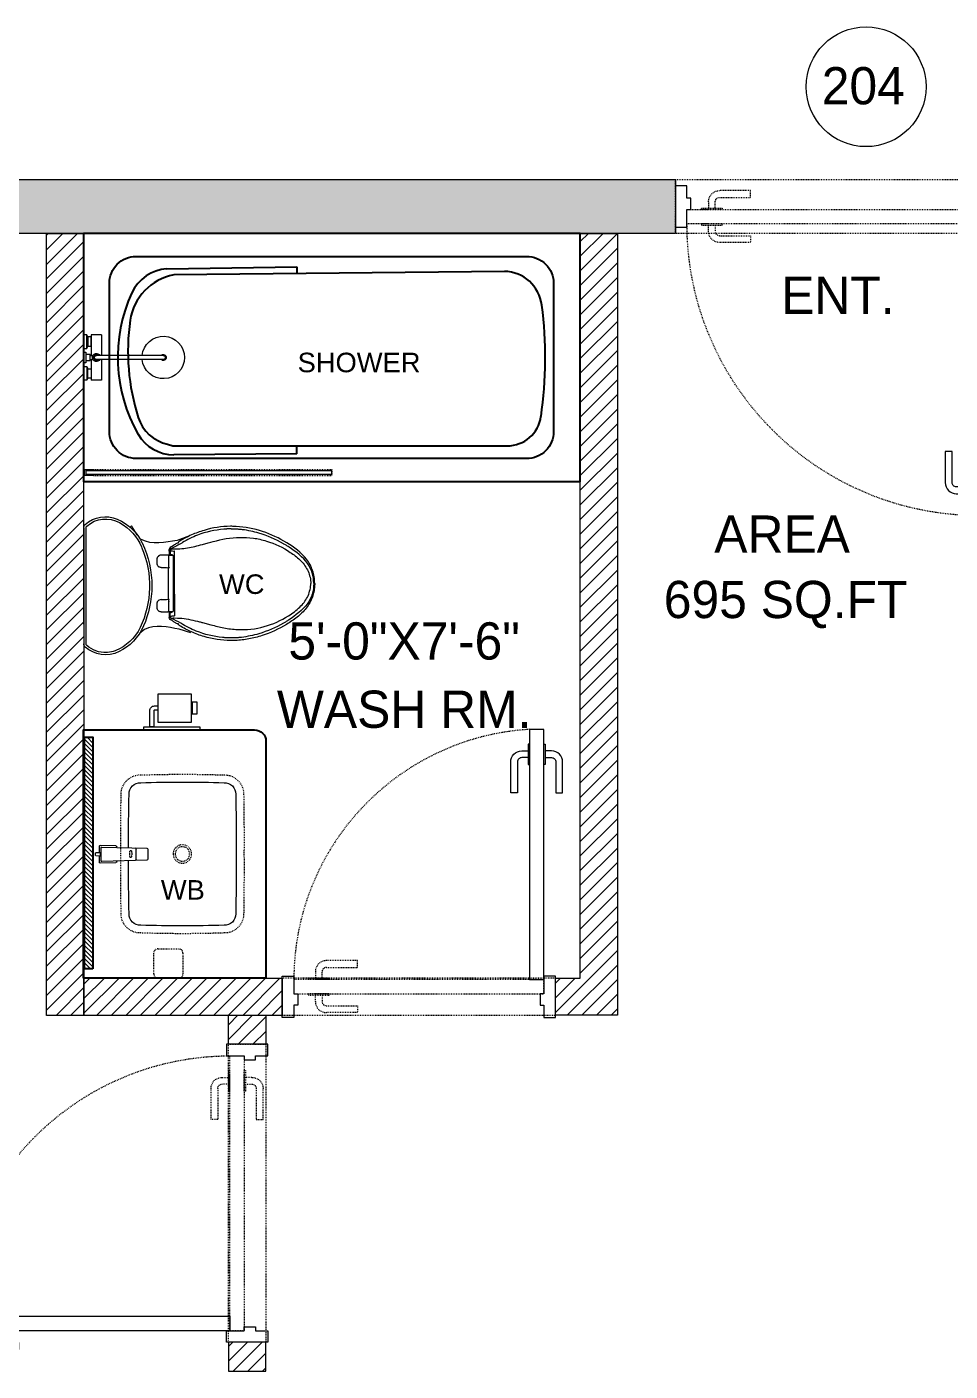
# Model space of a CAD drawing. Header units: inches. Extents: x 18646 to 39869, y 2287 to 7833.
# Drawn here: x 22183.4 to 22294.9, y 4009.1 to 4171.6 of the extents above; entities that cross this region are included whole.
import ezdxf

# ---------------------------------------------------------------- set-up
doc = ezdxf.new("R2010")
doc.units = ezdxf.units.IN
doc.header["$LTSCALE"] = 1.5
doc.header["$MEASUREMENT"] = 0
doc.linetypes.add('DASHED', pattern=[0.75, 0.5, -0.25])
doc.linetypes.add('HIDDEN', pattern=[0.375, 0.25, -0.125])
for name, color, linetype in [('A-WALL', 4, 'Continuous'), ('A-WALL-EXTR', 2, 'Continuous'), ('I-FURN', 7, 'Continuous'), ('I-Furn Text', 7, 'Continuous'), ('TTEXT', 7, 'Continuous')]:
    doc.layers.add(name, color=color, linetype=linetype)
for name, color, linetype, lineweight in [('I-DOOR', 6, 'Continuous', 20), ('I-FIXTURE', 7, 'Continuous', 5), ('l-FIXTURE', 7, 'Continuous', 5)]:
    doc.layers.add(name, color=color, linetype=linetype, lineweight=lineweight)
doc.styles.add('1 by 8 new', font='GOTHIC.TTF', dxfattribs={"height": 4.5})
doc.styles.add('A-ARCH-B01FL$0$Annotative', font='arial.ttf')
doc.styles.get("Standard").update_dxf_attribs({"font": 'arial.ttf'})
pattern_1 = [(225, (3193.6773, 18.75), (0.88388348, -0.88388348), [])]

# ---------------------------------------------------------------- blocks, each defined once
blk = doc.blocks.new('D2')
at = {"layer": 'A-WALL-EXTR', "color": 8, "linetype": 'HIDDEN', "lineweight": 5, "ltscale": 0.1, "transparency": 33554636}
for points in [[(2.1, 1.39), (2.1, 36.61), (0.35, 36.61), (0.35, 1.39)], [(0.35, 32.35), (0.35, 34.84), (0.2, 34.84), (0.2, 32.35)], [(2.1, 32.35), (2.1, 34.84), (2.25, 34.84), (2.25, 32.35)]]:
    blk.add_lwpolyline(points, close=True, dxfattribs=at)
for points in [[(0.2, 33.19), (-0.58, 33.19, 0.414214), (-1.1, 32.67), (-1.1, 28.92), (-1.92, 28.92), (-1.92, 32.67, -0.414214), (-0.58, 34), (0.2, 34)], [(2.25, 33.19), (3.02, 33.19, -0.414214), (3.54, 32.67), (3.54, 28.92), (4.36, 28.92), (4.36, 32.67, 0.414214), (3.02, 34), (2.25, 34)]]:
    blk.add_lwpolyline(points, format="xyb", dxfattribs=at)
blk.add_arc((2.07, 1.31), 35.3, 2.9704, 89.9487, dxfattribs=at)
at = {"layer": 'I-DOOR', "color": 6, "lineweight": 5, "transparency": 33554636}
for points in [[(0.35, 36.61), (0.35, 36.14), (-1.01, 36.14), (-1.01, 36.61), (-2.5, 36.61), (-2.5, 38), (2.5, 38), (2.5, 36.61)], [(33.05, 3.14), (35.54, 3.14), (35.54, 3.29), (33.05, 3.29)], [(0.35, 1.39), (0.35, 1.86), (-1.01, 1.86), (-1.01, 1.39), (-2.5, 1.39), (-2.5, 0), (2.5, 0), (2.5, 1.39)], [(2.1, 1.39), (37.31, 1.39), (37.31, 3.14), (2.1, 3.14)], [(33.05, 1.39), (35.54, 1.39), (35.54, 1.24), (33.05, 1.24)]]:
    blk.add_lwpolyline(points, close=True, dxfattribs=at)
for points in [[(33.89, 3.29), (33.89, 4.07, 0.414214), (33.37, 4.59), (29.63, 4.59), (29.63, 5.4), (33.37, 5.4, -0.414214), (34.71, 4.07), (34.71, 3.29)], [(33.89, 1.24), (33.89, 0.46, -0.414214), (33.37, -0.05), (29.63, -0.05), (29.63, -0.87), (33.37, -0.87, 0.414214), (34.71, 0.46), (34.71, 1.24)]]:
    blk.add_lwpolyline(points, format="xyb", dxfattribs=at)
blk = doc.blocks.new('D1')
at = {"layer": 'I-DOOR', "lineweight": 5, "transparency": 33554636}
for points in [[(0.35, 31.61), (0.35, 31.14), (-1.01, 31.14), (-1.01, 31.61), (-2.5, 31.61), (-2.5, 33), (2.5, 33), (2.5, 31.61)], [(28.05, 3.14), (30.54, 3.14), (30.54, 3.29), (28.05, 3.29)], [(0.35, 1.39), (0.35, 1.86), (-1.01, 1.86), (-1.01, 1.39), (-2.5, 1.39), (-2.5, 0), (2.5, 0), (2.5, 1.39)], [(2.1, 1.39), (32.31, 1.39), (32.31, 3.14), (2.1, 3.14)], [(28.05, 1.39), (30.54, 1.39), (30.54, 1.24), (28.05, 1.24)]]:
    blk.add_lwpolyline(points, close=True, dxfattribs=at)
at = {"layer": 'I-DOOR', "color": 252, "linetype": 'HIDDEN', "lineweight": 5, "ltscale": 0.1, "transparency": 33554636}
for points in [[(2.1, 1.39), (2.1, 31.61), (0.35, 31.61), (0.35, 1.39)], [(0.35, 27.35), (0.35, 29.84), (0.2, 29.84), (0.2, 27.35)], [(2.1, 27.35), (2.1, 29.84), (2.25, 29.84), (2.25, 27.35)]]:
    blk.add_lwpolyline(points, close=True, dxfattribs=at)
for points in [[(0.2, 28.19), (-0.58, 28.19, 0.414214), (-1.1, 27.67), (-1.1, 23.92), (-1.92, 23.92), (-1.92, 27.67, -0.414214), (-0.58, 29), (0.2, 29)], [(2.25, 28.19), (3.02, 28.19, -0.414214), (3.54, 27.67), (3.54, 23.92), (4.36, 23.92), (4.36, 27.67, 0.414214), (3.02, 29), (2.25, 29)]]:
    blk.add_lwpolyline(points, format="xyb", dxfattribs=at)
at = {"layer": 'I-DOOR', "lineweight": 5, "transparency": 33554636}
for points in [[(28.89, 3.29), (28.89, 4.07, 0.414214), (28.37, 4.59), (24.63, 4.59), (24.63, 5.4), (28.37, 5.4, -0.414214), (29.71, 4.07), (29.71, 3.29)], [(28.89, 1.24), (28.89, 0.46, -0.414214), (28.37, -0.05), (24.63, -0.05), (24.63, -0.87), (28.37, -0.87, 0.414214), (29.71, 0.46), (29.71, 1.24)]]:
    blk.add_lwpolyline(points, format="xyb", dxfattribs=at)
at = {"layer": 'I-DOOR', "color": 252, "linetype": 'HIDDEN', "lineweight": 5, "ltscale": 0.1, "transparency": 33554636}
blk.add_arc((2.06, 1.3), 30.31, 3.4862, 89.9301, dxfattribs=at)
blk = doc.blocks.new('SW28-Plan')
at = {"layer": 'I-FIXTURE', "linetype": 'ByBlock', "lineweight": 5}
for p, q in [((15, 43), (15, 107)), ((20, 97), (20, 53)), ((85, 107), (35, 107)), ((35, 9), (35, 107)), ((85, 9), (85, 107)), ((376, 9), (60, 9)), ((15, -43), (15, -107)), ((20, -97), (20, -53)), ((35, -107), (35, -9)), ((376, -9), (60, -9)), ((85, -107), (85, -9)), ((85, -107), (35, -107))]:
    blk.add_line(p, q, dxfattribs=at)
for points in [[(0, 43), (15, 43), (20, 53), (35, 53), (35, 97), (20, 97), (15, 107), (0, 107)], [(11, 25), (0, 25), (0, -25), (11, -25)], [(0, -43), (15, -43), (20, -53), (35, -53), (35, -97), (20, -97), (15, -107), (0, -107)]]:
    blk.add_lwpolyline(points, close=True, dxfattribs=at)
for points in [[(11, 14), (31, 14), (31, -14), (11, -14)], [(31, 9), (43.3, 9)], [(31, -9), (43.3, -9)]]:
    blk.add_lwpolyline(points, dxfattribs=at)
for centre, radius, start, end in [((376, 0), 100, 185.16361, 174.83639), ((60, 0), 19, 28.27371, 331.72629), ((60, 0), 14, 40.0052, 319.9948), ((60, 0), 9, 90, 270), ((376, 0), 14, 220.0052, 139.9948), ((376, 0), 9, 270, 90)]:
    blk.add_arc(centre, radius, start, end, dxfattribs=at)
blk = doc.blocks.new('EFGTH')
at = {"layer": 'A-WALL-EXTR', "color": 8, "linetype": 'HIDDEN', "lineweight": 5, "ltscale": 0.1, "transparency": 33554636}
for points in [[(-31.19, 2.25), (-31.19, 3.02, -0.414214), (-30.67, 3.54), (-26.92, 3.54), (-26.92, 4.36), (-30.67, 4.36, 0.414214), (-32, 3.02), (-32, 2.25)], [(-31.19, 0.2), (-31.19, -0.58, 0.414214), (-30.67, -1.1), (-26.92, -1.1), (-26.92, -1.92), (-30.67, -1.92, -0.414214), (-32, -0.58), (-32, 0.2)]]:
    blk.add_lwpolyline(points, format="xyb", dxfattribs=at)
for points in [[(-1.39, 2.1), (-34.61, 2.1), (-34.61, 0.35), (-1.39, 0.35)], [(-30.35, 2.1), (-32.84, 2.1), (-32.84, 2.25), (-30.35, 2.25)], [(-30.35, 0.35), (-32.84, 0.35), (-32.84, 0.2), (-30.35, 0.2)]]:
    blk.add_lwpolyline(points, close=True, dxfattribs=at)
blk.add_arc((-1.31, 2.06), 33.3, 93.1573, 179.9423, dxfattribs=at)
at = {"layer": 'I-DOOR', "color": 6, "lineweight": 5, "transparency": 33554636}
for points in [[(-1.39, 2.1), (-1.39, 35.31), (-3.14, 35.31), (-3.14, 2.1)], [(-3.14, 31.05), (-3.14, 33.54), (-3.29, 33.54), (-3.29, 31.05)], [(-1.39, 31.05), (-1.39, 33.54), (-1.24, 33.54), (-1.24, 31.05)], [(-34.61, 0.35), (-34.14, 0.35), (-34.14, -1.01), (-34.61, -1.01), (-34.61, -2.5), (-36, -2.5), (-36, 2.5), (-34.61, 2.5)], [(-1.39, 0.35), (-1.86, 0.35), (-1.86, -1.01), (-1.39, -1.01), (-1.39, -2.5), (0, -2.5), (0, 2.5), (-1.39, 2.5)]]:
    blk.add_lwpolyline(points, close=True, dxfattribs=at)
for points in [[(-3.29, 31.89), (-4.07, 31.89, 0.414214), (-4.59, 31.37), (-4.59, 27.63), (-5.4, 27.63), (-5.4, 31.37, -0.414214), (-4.07, 32.71), (-3.29, 32.71)], [(-1.24, 31.89), (-0.46, 31.89, -0.414214), (0.05, 31.37), (0.05, 27.63), (0.87, 27.63), (0.87, 31.37, 0.414214), (-0.46, 32.71), (-1.24, 32.71)]]:
    blk.add_lwpolyline(points, format="xyb", dxfattribs=at)
blk = doc.blocks.new('WB')
at = {"layer": 'I-FIXTURE', "lineweight": 5}
for p, q in [((11.61, 0.57), (11.61, -0.64)), ((17.16, 0.83), (11.73, 0.69)), ((13.03, -0.67), (13.03, 0.6)), ((15.35, 0.78), (15.35, 0.86)), ((15.47, 0.98), (17.36, 1.03)), ((17.28, 0.71), (17.28, -0.78)), ((17.34, -0.2), (17.34, 0.13)), ((17.36, 0.15), (17.91, 0.13)), ((17.48, 0.91), (17.48, 0.15)), ((17.93, -0.18), (17.93, 0.11)), ((11.73, -0.76), (17.16, -0.9)), ((15.35, -0.93), (15.35, -0.85)), ((17.36, -1.09), (15.47, -1.04)), ((17.91, -0.2), (17.36, -0.22)), ((17.48, -0.22), (17.48, -0.98))]:
    blk.add_line(p, q, dxfattribs=at)
at = {"layer": 'I-FIXTURE', "color": 8, "linetype": 'DASHED', "lineweight": 5, "ltscale": 0.1}
blk.add_lwpolyline([(14.84, -7.24, 0.005975), (14.88, 0, 0.005975), (14.84, 7.24, 0.421899), (12.47, 9.55, 0.016836), (2.41, 9.55, 0.421667), (0.04, 7.24, 0.005823), (0, 0, 0.005823), (0.04, -7.24, 0.421667), (2.41, -9.55, 0.016836), (12.47, -9.55, 0.421899)], format="xyb", close=True, dxfattribs=at)
for radius in [1.11, 0.875]:
    blk.add_circle((7.44, 0), radius, dxfattribs=at)
at = {"layer": 'I-FIXTURE', "lineweight": 5}
for centre, radius, start, end in [((11.73, 0.57), 0.118, 91.4917, 180), ((13.17, 0.59), 0.136, 98.7071, 177.0098), ((15.47, 0.86), 0.121, 92.9366, 179.4019), ((17.16, 0.71), 0.119, 358.65, 91.3974), ((17.28, 0.11), 0.0236, 17.0763, 85.9822), ((16.81, -0.03), 0.52, 342.9237, 17.0763), ((17.32, 0.06), 0.0202, 267.9713, 359.383), ((17.36, 0.13), 0.0199, 88.607, 178.8453), ((17.36, 0.91), 0.118, 359.997, 91.503), ((17.91, 0.11), 0.0197, 0, 87.85), ((11.73, -0.64), 0.118, 180, 268.5083), ((13.17, -0.66), 0.136, 182.9903, 261.2928), ((15.47, -0.93), 0.118, 179.9978, 268.5022), ((17.16, -0.78), 0.119, 268.6045, 1.3481), ((17.28, -0.18), 0.0236, 274.0178, 342.9237), ((17.32, -0.13), 0.0197, 359.9987, 93.733), ((17.36, -0.2), 0.0202, 181.538, 270.6087), ((17.36, -0.98), 0.118, 268.497, 0.0025), ((17.91, -0.18), 0.0197, 272.15, 360)]:
    blk.add_arc(centre, radius, start, end, dxfattribs=at)
at = {"layer": 'I-FIXTURE', "color": 8, "linetype": 'DASHED', "lineweight": 5, "ltscale": 0.1}
for centre, radius, start, end in [((14.59, 0.01), 1.04, 164.2221, 180.4063), ((13.93, 0.19), 0.365, 141.8789, 164.2221), ((13.69, 0.38), 0.0529, 34.0309, 141.8789), ((13.47, 0.23), 0.321, 8.689, 34.0309), ((12.41, 0.01), 1.4, 359.3825, 11.0778), ((14.59, -0.01), 1.04, 179.5937, 195.7779), ((13.93, -0.19), 0.365, 195.7779, 218.1211), ((13.69, -0.39), 0.0529, 218.1211, 325.9691), ((13.47, -0.24), 0.321, 325.9691, 351.311), ((12.41, -0.02), 1.4, 348.9222, 0.6175)]:
    blk.add_arc(centre, radius, start, end, dxfattribs=at)
at = {"layer": 'l-FIXTURE', "lineweight": 5}
blk.add_lwpolyline([(13.94, 0.74, 0.005371), (13.89, 7.23, 0.428792), (12.47, 8.61, 0.01694), (2.41, 8.61, 0.428462), (0.99, 7.23, 0.005836), (0.95, 0, 0.005836), (0.99, -7.23, 0.428462), (2.41, -8.61, 0.01694), (12.47, -8.61, 0.428792), (13.89, -7.23, 0.005316), (13.94, -0.81, 0.005316)], format="xyb", dxfattribs=at)
at = {"layer": 'I-FIXTURE', "color": 8, "linetype": 'DASHED', "lineweight": 5, "ltscale": 0.1}
for tag in ['MATERIAL', 'PRODUCT', 'TRADENAME', 'MODELNUMBER']:
    blk.add_attdef(tag, (7.43, 0), '', height=0.001, rotation=270, dxfattribs=at)
blk = doc.blocks.new('A$C7D7620EA')
at = {"layer": 'I-FIXTURE'}
for points in [[(9.43, 14.62), (9.49, 14.62)], [(9.49, 14.62), (9.54, 14.63)], [(9.54, 14.63), (9.59, 14.63)], [(9.59, 14.63), (9.66, 14.63)], [(9.66, 14.63), (9.72, 14.63)], [(9.72, 14.63), (9.77, 14.64)], [(9.77, 14.64), (9.82, 14.64)], [(9.82, 14.64), (9.87, 14.64)], [(9.87, 14.64), (9.93, 14.64)], [(9.93, 14.64), (10.02, 14.64)], [(10.02, 14.64), (10.06, 14.64)], [(10.06, 14.64), (10.1, 14.64)], [(10.19, 14.64), (10.27, 14.64)], [(10.27, 14.64), (10.34, 14.64)], [(10.34, 14.64), (10.39, 14.63)], [(10.39, 14.63), (10.45, 14.63)], [(10.45, 14.63), (10.5, 14.63)], [(10.5, 14.63), (10.57, 14.63)], [(10.57, 14.63), (10.63, 14.62)], [(10.63, 14.62), (10.7, 14.62)], [(27.9, 1.33), (27.9, 15.36)], [(8.83, 14.57), (8.93, 14.58)], [(8.93, 14.58), (9.01, 14.59)], [(9.01, 14.59), (9.1, 14.6)], [(9.1, 14.6), (9.17, 14.6)], [(9.17, 14.6), (9.24, 14.61)], [(9.24, 14.61), (9.31, 14.61)], [(9.31, 14.61), (9.37, 14.62)], [(9.37, 14.62), (9.43, 14.62)], [(10.7, 14.62), (10.78, 14.61)], [(10.78, 14.61), (10.86, 14.61)], [(10.86, 14.61), (10.95, 14.6)], [(10.95, 14.6), (11.04, 14.59)], [(11.04, 14.59), (11.14, 14.58)], [(13.54, 12.79), (12.55, 13.05)], [(16.29, 13.17), (16.43, 13.08)], [(16.43, 13.07), (16.43, 13.08), (16.43, 13.08)], [(16.43, 13.07), (16.43, 13.08)], [(16.43, 13.07), (16.44, 13.07)], [(16.47, 13), (16.47, 12.94)], [(3.2, 12.51), (3.3, 12.57)], [(3.3, 12.57), (3.38, 12.62)], [(3.38, 12.62), (3.46, 12.67)], [(3.46, 12.67), (3.54, 12.72)], [(3.54, 12.72), (3.61, 12.76)], [(3.61, 12.76), (3.68, 12.8)], [(3.68, 12.8), (3.77, 12.86)], [(16.47, 12.94), (16.56, 12.93)], [(16.56, 12.93), (16.57, 12.92)], [(16.57, 12.92), (16.58, 12.92)], [(16.97, 12.23), (16.59, 12.24)], [(16.78, 12.84), (16.81, 12.82)], [(17.12, 12.62), (17.23, 12.55)], [(17.14, 11.49), (17.5, 11.5)], [(17.18, 11.52), (17.35, 11.52), (17.43, 11.52), (17.47, 11.52), (17.49, 11.52)], [(17.23, 12.55), (17.34, 12.48)], [(17.36, 11.55), (17.25, 11.54)], [(17.3, 12.3), (17.29, 12.3)], [(17.29, 12.3), (17.3, 12.3)], [(17.34, 12.48), (17.45, 12.41)], [(17.36, 11.55), (17.35, 11.55)], [(17.46, 12.06), (17.43, 12.02)], [(17.44, 11.94), (17.49, 11.94), (17.5, 11.94)], [(17.44, 11.93), (17.44, 11.63)], [(17.45, 12.03), (17.54, 12.03)], [(17.52, 12), (17.45, 12)], [(17.45, 12), (17.45, 12)], [(17.45, 12), (17.52, 12)], [(17.49, 11.49), (17.48, 11.49)], [(17.49, 11.52), (17.5, 11.52)], [(17.5, 11.5), (17.49, 11.49)], [(17.5, 11.94), (17.58, 11.94)], [(17.5, 11.52), (17.58, 11.53)], [(17.5, 11.5), (17.5, 11.5)], [(17.51, 11.5), (17.55, 11.49)], [(17.55, 11.49), (17.6, 11.49)], [(17.57, 12.06), (17.57, 12.18)], [(17.58, 11.57), (17.58, 11.94)], [(17.6, 11.49), (17.61, 11.49)], [(17.6, 11.49), (17.6, 11.49)], [(17.6, 11.49), (17.6, 11.49)], [(17.61, 11.49), (17.64, 11.49)], [(17.61, 11.49), (17.61, 11.49)], [(17.62, 11.49), (17.61, 11.49)], [(17.61, 11.49), (17.61, 11.49)], [(17.61, 11.49), (17.61, 11.49)], [(17.61, 11.49), (17.61, 11.49)], [(17.62, 11.49), (17.62, 11.49)], [(17.62, 11.49), (17.62, 11.48)], [(17.62, 11.49), (17.62, 11.49)], [(17.62, 11.49), (17.62, 11.49)], [(17.62, 11.49), (17.64, 11.49)], [(17.62, 11.47), (17.62, 10.01)], [(17.64, 11.49), (17.71, 11.5)], [(17.71, 11.5), (17.75, 11.5)], [(17.94, 11.5), (17.75, 11.5)], [(18.09, 11.5), (17.94, 11.5)], [(18.26, 11.49), (18.09, 11.5)], [(18.54, 11.49), (18.26, 11.49)], [(18.85, 11.38), (18.84, 11.38)], [(18.85, 11.38), (18.88, 11.36)], [(17.09, 4.75), (17.09, 11.37)], [(17.64, 9.96), (17.57, 9.96)], [(17.6, 10), (17.6, 10.01)], [(17.6, 10.01), (17.6, 10)], [(17.61, 10.01), (17.6, 10.01)], [(17.6, 9.99), (17.6, 10)], [(17.6, 9.99), (17.6, 9.99)], [(17.6, 9.99), (17.6, 9.99)], [(17.61, 10.23), (17.62, 10.25)], [(17.61, 10.11), (17.62, 10.11)], [(17.61, 10.03), (17.62, 10.03), (17.61, 10.03)], [(17.61, 10.01), (17.61, 10.01)], [(17.62, 10.01), (17.61, 10.01)], [(17.61, 10), (17.61, 10.01)], [(17.61, 10), (17.61, 10)], [(17.61, 9.99), (17.61, 10)], [(17.61, 9.99), (17.62, 9.99)], [(17.61, 9.99), (17.61, 9.99)], [(17.61, 9.99), (17.63, 9.99)], [(17.61, 9.99), (17.61, 9.99)], [(17.61, 9.99), (17.61, 9.99)], [(17.62, 10.01), (17.62, 9.99)], [(17.62, 9.99), (17.63, 9.99)], [(17.62, 9.99), (17.62, 9.99)], [(17.62, 9.99), (17.62, 9.99)], [(17.62, 9.99), (17.68, 9.98), (17.71, 9.98), (17.75, 9.97)], [(17.63, 9.99), (17.65, 10)], [(17.64, 9.96), (17.64, 6.16)], [(18.04, 9.98), (17.92, 9.98), (17.75, 9.97)], [(18.21, 9.98), (18.04, 9.98)], [(18.54, 9.98), (18.21, 9.98)], [(18.85, 10.09), (18.84, 10.09)], [(18.88, 11.36), (18.9, 11.34)], [(18.9, 11.34), (18.91, 11.32)], [(18.9, 10.14), (18.9, 10.14), (18.92, 10.16), (18.92, 10.16), (18.94, 10.19)], [(18.91, 11.32), (18.92, 11.32)], [(18.92, 11.32), (18.94, 11.29)], [(0, 8.06), (0, 8.15)], [(0.12, 8.04), (0.12, 8.08)], [(0.48, 8.08), (0.48, 8.06)], [(0.48, 8.04), (0.48, 8.06)], [(17.64, 6.16), (17.57, 6.16)], [(17.6, 6.14), (17.59, 6.14)], [(17.6, 6.12), (17.59, 6.12)], [(17.6, 6.13), (17.6, 6.14)], [(17.6, 6.13), (17.6, 6.12)], [(17.6, 6.13), (17.6, 6.13)], [(17.61, 6.13), (17.6, 6.13)], [(17.6, 6.13), (17.6, 6.13)], [(17.6, 6.13), (17.6, 6.13)], [(17.6, 6.12), (17.6, 6.12)], [(17.6, 6.12), (17.6, 6.12)], [(17.61, 6.11), (17.6, 6.12)], [(17.61, 6.13), (17.62, 6.13)], [(17.63, 6.13), (17.61, 6.13)], [(17.61, 6.13), (17.61, 6.13)], [(17.61, 6.13), (17.61, 6.13)], [(17.61, 6.13), (17.61, 6.12)], [(17.61, 6.13), (17.61, 6.13)], [(17.61, 6.12), (17.61, 6.11)], [(17.61, 6.12), (17.61, 6.12)], [(17.61, 6.12), (17.61, 6.12)], [(17.61, 6.11), (17.61, 6.11)], [(17.62, 6.11), (17.61, 6.11)], [(17.62, 6.09), (17.61, 6.09)], [(17.61, 6.09), (17.61, 6.09)], [(17.61, 6.01), (17.62, 6.01)], [(17.61, 5.89), (17.62, 5.87)], [(17.62, 6.13), (17.65, 6.14)], [(17.62, 6.13), (17.62, 6.13)], [(17.62, 6.13), (17.62, 6.12)], [(17.62, 6.13), (17.62, 6.13)], [(17.62, 6.13), (17.62, 6.13)], [(17.62, 6.13), (17.62, 6.13)], [(17.62, 6.12), (17.62, 6.12)], [(17.62, 6.12), (17.62, 6.11)], [(17.62, 6.11), (17.62, 4.65)], [(17.65, 6.14), (17.71, 6.14)], [(17.71, 6.14), (17.75, 6.15)], [(17.92, 6.14), (17.75, 6.15)], [(18.04, 6.14), (17.92, 6.14)], [(18.21, 6.14), (18.04, 6.14)], [(18.85, 6.03), (18.84, 6.03)], [(18.85, 6.02), (18.88, 6)], [(18.88, 6), (18.9, 5.98)], [(18.89, 5.99), (18.9, 5.98)], [(18.9, 5.98), (18.91, 5.96)], [(18.93, 5.94), (18.93, 5.94), (18.91, 5.96)], [(18.91, 5.96), (18.92, 5.96)], [(18.92, 5.96), (18.94, 5.93)], [(18.94, 5.93), (18.93, 5.94)], [(13.54, 3.34), (12.85, 3.15)], [(13.79, 3.4), (13.54, 3.34)], [(14.02, 3.46), (13.79, 3.4)], [(14.24, 3.52), (14.02, 3.46)], [(16.93, 3.38), (17.07, 3.46)], [(17.07, 3.46), (17.23, 3.58)], [(17.4, 4.65), (17.13, 4.65)], [(17.21, 4.63), (17.15, 4.63)], [(17.22, 4.63), (17.15, 4.63)], [(17.38, 4.63), (17.15, 4.63)], [(17.19, 4.6), (17.49, 4.6)], [(17.41, 4.63), (17.22, 4.63)], [(17.23, 4.63), (17.22, 4.63)], [(17.26, 4.63), (17.23, 4.63)], [(17.23, 3.58), (17.34, 3.65)], [(17.36, 4.57), (17.25, 4.58)], [(17.37, 4.63), (17.26, 4.63)], [(17.28, 4.63), (17.28, 4.6)], [(17.3, 3.82), (17.29, 3.82)], [(17.29, 3.82), (17.3, 3.82)], [(17.34, 3.65), (17.45, 3.72)], [(17.36, 4.57), (17.35, 4.57)], [(17.37, 4.63), (17.36, 4.63)], [(17.37, 4.63), (17.36, 4.63)], [(17.37, 4.63), (17.37, 4.63)], [(17.37, 4.63), (17.38, 4.63)], [(17.37, 4.63), (17.37, 4.63)], [(17.38, 4.63), (17.37, 4.63)], [(17.38, 4.63), (17.38, 4.63)], [(17.39, 4.63), (17.38, 4.63)], [(17.38, 4.63), (17.38, 4.63)], [(17.39, 4.63), (17.38, 4.63)], [(17.38, 4.63), (17.39, 4.63)], [(17.4, 4.63), (17.39, 4.63)], [(17.41, 4.63), (17.39, 4.63)], [(17.5, 4.65), (17.4, 4.65)], [(17.41, 4.63), (17.4, 4.63)], [(17.48, 4.63), (17.41, 4.63)], [(17.41, 4.63), (17.5, 4.63)], [(17.41, 4.63), (17.41, 4.63)], [(17.44, 4.19), (17.44, 4.49)], [(17.45, 4.12), (17.45, 4.12)], [(17.52, 4.11), (17.45, 4.11)], [(17.45, 4.09), (17.54, 4.09)], [(17.49, 4.63), (17.48, 4.63)], [(17.5, 4.63), (17.49, 4.63)], [(17.49, 4.6), (17.5, 4.6)], [(17.5, 4.65), (17.5, 4.65)], [(17.52, 4.65), (17.5, 4.65)], [(17.5, 4.63), (17.5, 4.63)], [(17.5, 4.6), (17.58, 4.59)], [(17.55, 4.63), (17.51, 4.63)], [(17.57, 4.65), (17.52, 4.65)], [(17.6, 4.63), (17.55, 4.63)], [(17.55, 4.63), (17.55, 4.63)], [(17.6, 4.65), (17.57, 4.65)], [(17.57, 4.06), (17.57, 3.94)], [(17.6, 4.75), (17.62, 4.75)], [(17.62, 4.65), (17.6, 4.65)], [(17.6, 4.63), (17.6, 4.63)], [(17.6, 4.63), (17.6, 4.63)], [(17.61, 4.63), (17.6, 4.63)], [(17.61, 4.63), (17.61, 4.63)], [(17.62, 4.63), (17.61, 4.63)], [(17.61, 4.63), (17.61, 4.63)], [(17.61, 4.63), (17.61, 4.63)], [(17.61, 4.63), (17.61, 4.63)], [(17.64, 4.63), (17.61, 4.63)], [(17.62, 4.65), (17.62, 4.64)], [(17.62, 4.64), (17.63, 4.64)], [(17.62, 4.64), (17.62, 4.63)], [(17.62, 4.63), (18.54, 4.63)], [(17.62, 4.63), (17.64, 4.63)], [(17.62, 4.63), (17.62, 4.63)], [(17.63, 4.64), (17.65, 4.64)], [(18.85, 4.74), (18.84, 4.74)], [(18.9, 4.78), (18.9, 4.78), (18.92, 4.81), (18.92, 4.81)], [(18.92, 4.81), (18.94, 4.83)], [(12.55, 3.07), (12.27, 2.99)], [(12.85, 3.15), (12.55, 3.07)], [(15.97, 3.11), (16.06, 3.17)], [(16.29, 2.95), (16.43, 3.04)], [(16.43, 3.05), (16.43, 3.04)], [(16.43, 3.04), (16.44, 3.05)], [(16.43, 3.04), (16.43, 3.04)], [(16.43, 3.04), (16.43, 3.04)], [(16.47, 3.18), (16.47, 3.12)], [(21.42, 2.26), (21.46, 2.19), (22.06, 1.21), (22.1, 1.14), (22.11, 1.13), (22.13, 1.13), (22.2, 1.17), (22.31, 1.24), (22.37, 1.28)], [(10.13, 1.47), (10.18, 1.47)], [(10.17, 1.46), (10.24, 1.46)]]:
    blk.add_lwpolyline(points, dxfattribs=at)
for points in [[(20.68, 13.19), (21.29, 14.61), (22.36, 15.68), (23.63, 16.3)], [(23.63, 16.3), (25.02, 16.99), (26.62, 16.72), (27.73, 15.74)], [(25.11, 16.41), (26.04, 16.45), (26.89, 16.12), (27.53, 15.56)], [(9.65, 14.95), (9.82, 14.96), (9.98, 14.96), (10.15, 14.96)], [(10.1, 14.64), (10.13, 14.64), (10.16, 14.64), (10.19, 14.64)], [(21.07, 13.39), (21.72, 14.69), (22.8, 15.66), (24.02, 16.18)], [(27.73, 15.74), (27.85, 15.64), (27.9, 15.5), (27.9, 15.36)], [(16.44, 13.07), (16.46, 13.05), (16.47, 13.03), (16.47, 13)], [(20.91, 3.66), (19.52, 6.9), (19.68, 10.42), (21.08, 13.39)], [(19.67, 8.34), (19.67, 10.1), (20.05, 11.76), (20.68, 13.19)], [(13.91, 12.69), (13.78, 12.72), (13.66, 12.75), (13.54, 12.79)], [(16.05, 12.27), (15.32, 12.34), (14.61, 12.51), (13.91, 12.69)], [(16.59, 12.24), (16.41, 12.25), (16.23, 12.26), (16.05, 12.27)], [(16.17, 12.87), (16.53, 12.66), (16.9, 12.46), (17.29, 12.3)], [(16.58, 12.92), (16.65, 12.9), (16.71, 12.87), (16.78, 12.84)], [(16.81, 12.82), (16.92, 12.76), (17.02, 12.69), (17.12, 12.62)], [(16.93, 9.35), (16.93, 10.23), (16.93, 11.11), (16.94, 11.99)], [(17.09, 11.37), (17.09, 11.46), (17.16, 11.53), (17.25, 11.54)], [(17.3, 12.3), (17.39, 12.26), (17.45, 12.17), (17.46, 12.06)], [(17.36, 11.55), (17.41, 11.55), (17.44, 11.59), (17.44, 11.63)], [(17.45, 12.03), (17.44, 12), (17.44, 11.96), (17.44, 11.93)], [(17.45, 12.41), (17.53, 12.36), (17.57, 12.27), (17.57, 12.18)], [(17.58, 11.94), (17.58, 11.98), (17.56, 12), (17.52, 12)], [(17.57, 12.06), (17.57, 12.05), (17.56, 12.03), (17.54, 12.03)], [(17.58, 11.57), (17.58, 11.56), (17.58, 11.54), (17.58, 11.53)], [(17.64, 11.48), (17.64, 11.48), (17.63, 11.49), (17.62, 11.49)], [(18.54, 11.49), (18.61, 11.49), (18.74, 11.45), (18.8, 11.43)], [(18.8, 11.42), (18.82, 11.41), (18.84, 11.39), (18.85, 11.38)], [(18.85, 11.38), (18.87, 11.37), (18.88, 11.35), (18.9, 11.34)], [(17.6, 10), (17.58, 9.99), (17.57, 9.98), (17.57, 9.96)], [(17.62, 10.21), (17.62, 10.21), (17.61, 10.22), (17.61, 10.23)], [(17.65, 9.99), (17.65, 9.99), (17.64, 9.97), (17.64, 9.96)], [(18.54, 9.98), (18.61, 9.99), (18.74, 10.04), (18.8, 10.07)], [(18.8, 10.06), (18.82, 10.07), (18.84, 10.09), (18.85, 10.1)], [(18.9, 10.14), (18.88, 10.13), (18.87, 10.11), (18.85, 10.1)], [(18.85, 10.1), (18.87, 10.11), (18.88, 10.13), (18.9, 10.14)], [(18.94, 11.29), (18.97, 11.25), (18.99, 11.2), (19, 11.15)], [(19, 10.32), (18.99, 10.28), (18.97, 10.23), (18.94, 10.19)], [(19, 11.15), (19.01, 11.13), (19.02, 11.12), (19.02, 11.1)], [(19.02, 10.38), (19.02, 10.36), (19.01, 10.34), (19, 10.32)], [(19.03, 10.47), (19.03, 10.44), (19.03, 10.41), (19.02, 10.38)], [(20.84, 3.16), (20.04, 4.84), (19.66, 6.64), (19.67, 8.34)], [(0.84, 5.68), (1.44, 4.86), (2.26, 4.22), (3.1, 3.67)], [(17.59, 6.12), (17.58, 6.13), (17.57, 6.15), (17.57, 6.16)], [(17.59, 6.14), (17.58, 6.14), (17.57, 6.15), (17.57, 6.16)], [(17.62, 5.91), (17.62, 5.91), (17.61, 5.9), (17.61, 5.89)], [(17.62, 4.89), (17.62, 4.89), (17.61, 4.88), (17.61, 4.88)], [(17.61, 4.88), (17.61, 4.87), (17.62, 4.85), (17.62, 4.85)], [(17.64, 6.13), (17.64, 6.13), (17.63, 6.13), (17.62, 6.13)], [(17.65, 6.14), (17.65, 6.14), (17.64, 6.15), (17.64, 6.16)], [(18.54, 6.14), (18.43, 6.14), (18.32, 6.14), (18.21, 6.14)], [(18.54, 6.14), (18.61, 6.14), (18.67, 6.12), (18.73, 6.1)], [(18.73, 6.1), (18.75, 6.09), (18.84, 6.04), (18.85, 6.02)], [(18.85, 6.02), (18.87, 6.01), (18.88, 6), (18.89, 5.99)], [(18.94, 5.93), (18.97, 5.89), (18.99, 5.84), (19, 5.8)], [(19, 4.97), (18.99, 4.92), (18.97, 4.87), (18.94, 4.83)], [(19, 5.8), (19.01, 5.78), (19.02, 5.76), (19.02, 5.74)], [(19.02, 5.02), (19.02, 5.01), (19.01, 4.99), (19, 4.97)], [(19.03, 5.12), (19.03, 5.09), (19.03, 5.05), (19.02, 5.02)], [(16.05, 3.85), (15.44, 3.79), (14.84, 3.67), (14.24, 3.52)], [(16.97, 3.89), (16.66, 3.88), (16.36, 3.87), (16.05, 3.85)], [(16.06, 3.17), (16.46, 3.41), (16.86, 3.64), (17.29, 3.82)], [(17.25, 4.58), (17.16, 4.59), (17.09, 4.66), (17.09, 4.75)], [(17.23, 3.86), (17.35, 3.89), (17.43, 3.99), (17.43, 4.1)], [(17.3, 3.82), (17.39, 3.87), (17.45, 3.95), (17.46, 4.06)], [(17.36, 4.57), (17.41, 4.57), (17.44, 4.53), (17.44, 4.49)], [(17.45, 4.09), (17.44, 4.12), (17.44, 4.17), (17.44, 4.19)], [(17.45, 3.72), (17.53, 3.77), (17.57, 3.85), (17.57, 3.94)], [(17.52, 4.65), (17.52, 4.63), (17.52, 4.63), (17.5, 4.63)], [(17.58, 4.17), (17.58, 4.14), (17.56, 4.11), (17.52, 4.11)], [(17.57, 4.06), (17.57, 4.07), (17.56, 4.09), (17.54, 4.09)], [(17.62, 4.79), (17.61, 4.78), (17.6, 4.77), (17.6, 4.75)], [(18.54, 4.63), (18.63, 4.63), (18.72, 4.66), (18.8, 4.7)], [(18.8, 4.7), (18.82, 4.72), (18.84, 4.73), (18.85, 4.74)], [(23.59, 0.71), (22.33, 1.38), (21.41, 2.44), (20.91, 3.65)], [(16.47, 3.12), (16.47, 3.09), (16.46, 3.07), (16.44, 3.05)], [(16.47, 3.18), (16.5, 3.18), (16.52, 3.18), (16.54, 3.19)], [(23.85, 0.28), (22.49, 0.88), (21.44, 1.93), (20.83, 3.17)], [(27.53, 1.12), (26.42, 0.14), (24.85, 0.02), (23.59, 0.71)], [(27.73, 0.94), (26.65, -0.04), (25.14, -0.25), (23.86, 0.28)], [(27.9, 1.33), (27.9, 1.17), (27.84, 1.03), (27.73, 0.94)]]:
    blk.add_open_spline(points, degree=3, dxfattribs=at)
for points, knots in [([(24.03, 16.18), (24.03, 16.18), (24.1, 16.2), (24.1, 16.2), (24.41, 16.32), (24.71, 16.38), (25.03, 16.4), (25.03, 16.4), (25.11, 16.41), (25.11, 16.41)], [0, 0, 0, 0, 1, 1, 1, 2, 2, 2, 3, 3, 3, 3]), ([(0, 8.15), (0.01, 8.68), (0.1, 9.2), (0.28, 9.7), (0.46, 10.18), (0.71, 10.63), (1.03, 11.04), (1.34, 11.44), (1.71, 11.8), (2.11, 12.12), (2.53, 12.45), (2.97, 12.75), (3.42, 13.02), (4.35, 13.57), (5.34, 14.03), (6.36, 14.36), (6.88, 14.52), (7.4, 14.66), (7.94, 14.76), (8.47, 14.86), (9.02, 14.92), (9.57, 14.95), (9.59, 14.95), (9.62, 14.95), (9.65, 14.95)], [0, 0, 0, 0, 1, 1, 1, 2, 2, 2, 3, 3, 3, 4, 4, 4, 5, 5, 5, 6, 6, 6, 7, 7, 7, 8, 8, 8, 8]), ([(10.15, 14.96), (11.24, 14.94), (12.32, 14.79), (13.37, 14.48), (13.88, 14.32), (14.39, 14.14), (14.88, 13.92), (15.37, 13.7), (15.84, 13.45), (16.29, 13.17)], [0, 0, 0, 0, 1, 1, 1, 2, 2, 2, 3, 3, 3, 3]), ([(27.53, 15.56), (27.53, 15.56), (27.6, 15.47), (27.6, 15.47), (27.6, 15.47), (27.61, 15.41), (27.61, 15.41), (27.63, 15.33), (27.62, 15.38), (27.62, 15.28), (27.62, 15.28), (27.62, 1.32), (27.62, 1.32), (27.62, 1.32), (27.6, 1.21), (27.6, 1.21), (27.6, 1.21), (27.53, 1.13), (27.53, 1.13)], [0, 0, 0, 0, 1, 1, 1, 2, 2, 2, 3, 3, 3, 4, 4, 4, 5, 5, 5, 6, 6, 6, 6]), ([(12.55, 13.05), (12.02, 13.19), (11.49, 13.33), (10.96, 13.43), (10.42, 13.53), (9.88, 13.6), (9.33, 13.63), (8.24, 13.68), (7.14, 13.56), (6.09, 13.27), (5.06, 12.99), (4.07, 12.53), (3.16, 11.96), (2.67, 11.66), (2.2, 11.32), (1.79, 10.91)], [0, 0, 0, 0, 1, 1, 1, 2, 2, 2, 3, 3, 3, 4, 4, 4, 5, 5, 5, 5]), ([(3.77, 12.86), (4.7, 13.39), (5.7, 13.83), (6.73, 14.14), (7.42, 14.34), (8.12, 14.48), (8.83, 14.57)], [0, 0, 0, 0, 1, 1, 1, 2, 2, 2, 2]), ([(11.14, 14.58), (12.22, 14.47), (13.28, 14.22), (14.3, 13.82), (14.95, 13.56), (15.57, 13.23), (16.17, 12.87)], [0, 0, 0, 0, 1, 1, 1, 2, 2, 2, 2]), ([(14.96, 14.01), (14.96, 14.01), (16.38, 13.57), (16.38, 13.57), (17.73, 13.35), (19.28, 12.97), (20.57, 13.62), (20.57, 13.62), (21.14, 14.08), (21.14, 14.08), (21.14, 14.08), (20.78, 13.74), (20.78, 13.74)], [0, 0, 0, 0, 1, 1, 1, 2, 2, 2, 3, 3, 3, 4, 4, 4, 4]), ([(0.84, 10.44), (1.46, 11.29), (2.3, 11.94), (3.18, 12.5), (3.19, 12.5), (3.19, 12.51), (3.2, 12.51)], [0, 0, 0, 0, 1, 1, 1, 2, 2, 2, 2]), ([(17.43, 12.02), (17.41, 12), (17.37, 12), (17.34, 12), (17.3, 11.99), (17.26, 11.99), (17.22, 11.99), (17.12, 11.98), (17.03, 11.98), (16.94, 11.99)], [0, 0, 0, 0, 1, 1, 1, 2, 2, 2, 3, 3, 3, 3]), ([(17.29, 12.3), (17.27, 12.29), (17.25, 12.28), (17.23, 12.26), (17.2, 12.24), (17.16, 12.24), (17.12, 12.24), (17.07, 12.23), (17.02, 12.23), (16.97, 12.23)], [0, 0, 0, 0, 1, 1, 1, 2, 2, 2, 3, 3, 3, 3]), ([(0.12, 8.08), (0.12, 8.51), (0.16, 8.94), (0.29, 9.35), (0.41, 9.74), (0.61, 10.1), (0.84, 10.44)], [0, 0, 0, 0, 1, 1, 1, 2, 2, 2, 2]), ([(1.79, 10.91), (1.43, 10.56), (1.11, 10.16), (0.88, 9.72), (0.65, 9.25), (0.51, 8.75), (0.48, 8.23), (0.48, 8.18), (0.48, 8.13), (0.48, 8.08)], [0, 0, 0, 0, 1, 1, 1, 2, 2, 2, 3, 3, 3, 3]), ([(17.6, 9.99), (17.6, 9.99), (17.6, 9.99), (17.6, 9.99), (17.58, 9.98), (17.57, 9.97), (17.57, 9.96)], [0, 0, 0, 0, 1, 1, 1, 2, 2, 2, 2]), ([(19.02, 11.1), (19.04, 11), (19.03, 10.9), (19.03, 10.8), (19.03, 10.69), (19.03, 10.58), (19.03, 10.47)], [0, 0, 0, 0, 1, 1, 1, 2, 2, 2, 2]), ([(16.93, 9.35), (16.93, 8.24), (16.93, 7.13), (16.93, 6.03), (16.93, 5.69), (16.93, 5.35), (16.94, 5.01), (16.94, 5.01), (16.94, 4.13), (16.94, 4.13)], [0, 0, 0, 0, 1, 1, 1, 2, 2, 2, 3, 3, 3, 3]), ([(0, 8.06), (0, 7.52), (0.09, 7), (0.26, 6.49), (0.42, 6), (0.67, 5.55), (0.98, 5.14), (1.61, 4.3), (2.48, 3.67), (3.37, 3.13), (4.29, 2.58), (5.27, 2.12), (6.29, 1.78), (7.33, 1.44), (8.41, 1.23), (9.5, 1.17), (9.55, 1.17), (9.6, 1.17), (9.65, 1.16)], [0, 0, 0, 0, 1, 1, 1, 2, 2, 2, 3, 3, 3, 4, 4, 4, 5, 5, 5, 6, 6, 6, 6]), ([(0.12, 8.04), (0.12, 7.61), (0.16, 7.18), (0.29, 6.77), (0.41, 6.38), (0.61, 6.02), (0.84, 5.68)], [0, 0, 0, 0, 1, 1, 1, 2, 2, 2, 2]), ([(1.79, 5.21), (1.43, 5.56), (1.11, 5.96), (0.88, 6.41), (0.65, 6.87), (0.51, 7.37), (0.48, 7.89), (0.48, 7.94), (0.48, 7.99), (0.48, 8.04)], [0, 0, 0, 0, 1, 1, 1, 2, 2, 2, 3, 3, 3, 3]), ([(12.27, 2.99), (11.22, 2.72), (10.14, 2.5), (9.05, 2.49), (8.5, 2.48), (7.95, 2.51), (7.41, 2.58), (6.87, 2.65), (6.34, 2.77), (5.83, 2.93), (4.81, 3.24), (3.83, 3.71), (2.94, 4.3), (2.53, 4.57), (2.14, 4.87), (1.79, 5.21)], [0, 0, 0, 0, 1, 1, 1, 2, 2, 2, 3, 3, 3, 4, 4, 4, 5, 5, 5, 5]), ([(19.02, 5.74), (19.04, 5.64), (19.03, 5.54), (19.03, 5.44), (19.03, 5.33), (19.03, 5.22), (19.03, 5.12)], [0, 0, 0, 0, 1, 1, 1, 2, 2, 2, 2]), ([(3.1, 3.67), (3.1, 3.67), (3.2, 3.61), (3.2, 3.61), (3.2, 3.61), (3.3, 3.55), (3.3, 3.55), (3.3, 3.55), (3.38, 3.5), (3.38, 3.5), (3.38, 3.5), (3.46, 3.45), (3.46, 3.45), (3.46, 3.45), (3.54, 3.4), (3.54, 3.4), (3.54, 3.4), (3.61, 3.36), (3.61, 3.36), (3.61, 3.36), (3.71, 3.3), (3.71, 3.3), (3.71, 3.3), (3.77, 3.26), (3.77, 3.26), (4.7, 2.73), (5.7, 2.29), (6.73, 1.99), (7.38, 1.79), (8.05, 1.65), (8.73, 1.56)], [0, 0, 0, 0, 1, 1, 1, 2, 2, 2, 3, 3, 3, 4, 4, 4, 5, 5, 5, 6, 6, 6, 7, 7, 7, 8, 8, 8, 9, 9, 9, 10, 10, 10, 10]), ([(15.14, 2.29), (15.14, 2.29), (16.63, 2.85), (16.63, 2.85), (18.02, 3.08), (19.65, 3.5), (20.95, 2.73), (20.95, 2.73), (21.02, 2.69), (21.02, 2.69)], [0, 0, 0, 0, 1, 1, 1, 2, 2, 2, 3, 3, 3, 3]), ([(16.54, 3.19), (16.54, 3.19), (16.56, 3.19), (16.56, 3.19), (16.56, 3.19), (16.58, 3.2), (16.58, 3.2), (16.65, 3.22), (16.71, 3.25), (16.78, 3.28)], [0, 0, 0, 0, 1, 1, 1, 2, 2, 2, 3, 3, 3, 3]), ([(16.78, 3.28), (16.78, 3.28), (16.81, 3.3), (16.81, 3.3), (16.85, 3.33), (16.89, 3.35), (16.93, 3.38)], [0, 0, 0, 0, 1, 1, 1, 2, 2, 2, 2]), ([(17.43, 4.1), (17.41, 4.12), (17.37, 4.12), (17.34, 4.13), (17.3, 4.13), (17.26, 4.13), (17.22, 4.13), (17.12, 4.14), (17.03, 4.14), (16.94, 4.13)], [0, 0, 0, 0, 1, 1, 1, 2, 2, 2, 3, 3, 3, 3]), ([(17.23, 3.86), (17.2, 3.88), (17.16, 3.88), (17.12, 3.88), (17.07, 3.89), (17.02, 3.9), (16.97, 3.89)], [0, 0, 0, 0, 1, 1, 1, 2, 2, 2, 2]), ([(17.58, 4.17), (17.58, 4.25), (17.58, 4.34), (17.58, 4.42), (17.58, 4.47), (17.6, 4.55), (17.58, 4.59)], [0, 0, 0, 0, 1, 1, 1, 2, 2, 2, 2]), ([(18.85, 4.74), (18.87, 4.76), (18.88, 4.77), (18.9, 4.78), (18.88, 4.77), (18.87, 4.76), (18.85, 4.74)], [0, 0, 0, 0, 1, 1, 1, 2, 2, 2, 2]), ([(9.65, 1.16), (9.82, 1.16), (9.98, 1.15), (10.15, 1.15), (11.24, 1.18), (12.32, 1.32), (13.37, 1.64), (13.88, 1.79), (14.39, 1.98), (14.88, 2.2), (15.37, 2.41), (15.84, 2.67), (16.29, 2.95)], [0, 0, 0, 0, 1, 1, 1, 2, 2, 2, 3, 3, 3, 4, 4, 4, 4]), ([(10.23, 1.46), (10.23, 1.46), (10.32, 1.46), (10.32, 1.46), (10.32, 1.46), (10.37, 1.46), (10.37, 1.46), (10.37, 1.46), (10.42, 1.46), (10.42, 1.46), (10.42, 1.46), (10.48, 1.47), (10.48, 1.47), (10.48, 1.47), (10.54, 1.47), (10.54, 1.47), (10.54, 1.47), (10.6, 1.47), (10.6, 1.47), (10.6, 1.47), (10.67, 1.48), (10.67, 1.48), (10.67, 1.48), (10.74, 1.48), (10.74, 1.48), (10.74, 1.48), (10.82, 1.49), (10.82, 1.49), (10.82, 1.49), (10.9, 1.49), (10.9, 1.49), (10.9, 1.49), (10.99, 1.5), (10.99, 1.5), (12.07, 1.6), (13.13, 1.83), (14.14, 2.22), (14.78, 2.46), (15.39, 2.76), (15.97, 3.11)], [0, 0, 0, 0, 1, 1, 1, 2, 2, 2, 3, 3, 3, 4, 4, 4, 5, 5, 5, 6, 6, 6, 7, 7, 7, 8, 8, 8, 9, 9, 9, 10, 10, 10, 11, 11, 11, 12, 12, 12, 13, 13, 13, 13]), ([(8.73, 1.56), (8.73, 1.56), (8.83, 1.55), (8.83, 1.55), (8.83, 1.55), (8.93, 1.54), (8.93, 1.54), (8.93, 1.54), (9.01, 1.53), (9.01, 1.53), (9.01, 1.53), (9.1, 1.53), (9.1, 1.53), (9.1, 1.53), (9.17, 1.52), (9.17, 1.52), (9.17, 1.52), (9.24, 1.51), (9.24, 1.51), (9.24, 1.51), (9.31, 1.51), (9.31, 1.51), (9.31, 1.51), (9.37, 1.5), (9.37, 1.5), (9.37, 1.5), (9.43, 1.5), (9.43, 1.5), (9.43, 1.5), (9.49, 1.5), (9.49, 1.5), (9.49, 1.5), (9.54, 1.49), (9.54, 1.49), (9.54, 1.49), (9.61, 1.49), (9.61, 1.49), (9.61, 1.49), (9.68, 1.49), (9.68, 1.49), (9.68, 1.49), (9.74, 1.49), (9.74, 1.49), (9.74, 1.49), (9.79, 1.48), (9.79, 1.48), (9.79, 1.48), (9.84, 1.48), (9.84, 1.48), (9.84, 1.48), (9.89, 1.48), (9.89, 1.48), (9.89, 1.48), (9.95, 1.48), (9.95, 1.48), (9.95, 1.48), (10.02, 1.48), (10.02, 1.48), (10.02, 1.48), (10.06, 1.48), (10.06, 1.48), (10.08, 1.48), (10.12, 1.47), (10.14, 1.47)], [0, 0, 0, 0, 1, 1, 1, 2, 2, 2, 3, 3, 3, 4, 4, 4, 5, 5, 5, 6, 6, 6, 7, 7, 7, 8, 8, 8, 9, 9, 9, 10, 10, 10, 11, 11, 11, 12, 12, 12, 13, 13, 13, 14, 14, 14, 15, 15, 15, 16, 16, 16, 17, 17, 17, 18, 18, 18, 19, 19, 19, 20, 20, 20, 21, 21, 21, 21])]:
    blk.add_open_spline(points, degree=3, knots=knots, dxfattribs=at)
at = {"layer": 'I-FIXTURE', "flags": 8}
for tag, p in [('MATERIAL', (28.83, 8.34)), ('PRODUCT', (28.84, 8.34)), ('TRADENAME', (28.84, 8.34)), ('MODELNUMBER', (28.84, 8.34))]:
    blk.add_attdef(tag, p, '', height=0.001, dxfattribs=at)

msp = doc.modelspace()

# ---------------------------------------------------------------- hatches: boundary and pattern name
at = {"layer": 'A-WALL', "lineweight": 5, "transparency": 33554636}
h = msp.add_hatch(color=8, dxfattribs=at)
h.dxf.hatch_style = 1
h.paths.add_polyline_path([(22261.73, 4146.62), (22053.23, 4146.62), (22053.23, 4153.12), (22261.73, 4153.12)])
h = msp.add_hatch(dxfattribs=at)
h.set_pattern_fill('ANSI31', color=8, scale=10, angle=180)
h.set_pattern_definition([(225, (3171.7048, 18.75), (0.88388348, -0.88388348), [])])
h.paths.add_polyline_path([(22185.73, 4146.62), (22190.23, 4146.62), (22190.26, 4052.11), (22185.76, 4052.11)])
h = msp.add_hatch(dxfattribs=at)
h.set_pattern_fill('ANSI31', color=8, scale=10, angle=180)
h.set_pattern_definition([(225, (3341.7945, 687.471), (0.88388348, -0.88388348), [])])
h.paths.add_polyline_path([(22254.73, 4052.12), (22247.23, 4052.12), (22247.23, 4056.62), (22250.23, 4056.62), (22250.23, 4146.62), (22254.73, 4146.62)])
h = msp.add_hatch(dxfattribs=at)
h.set_pattern_fill('ANSI31', color=8, scale=10, angle=180)
h.set_pattern_definition([(225, (3114.7306, 18.766), (0.88388348, -0.88388348), [])])
h.paths.add_polyline_path([(22190.26, 4052.11), (22190.26, 4056.61), (22214.23, 4056.61), (22214.23, 4052.11)])
h = msp.add_hatch(dxfattribs=at)
h.set_pattern_fill('ANSI31', color=8, scale=10, angle=180)
h.set_pattern_definition(pattern_1)
h.paths.add_polyline_path([(22212.23, 4048.62), (22207.73, 4048.62), (22207.73, 4052.12), (22212.23, 4052.12)])
h = msp.add_hatch(dxfattribs=at)
h.set_pattern_fill('ANSI31', color=8, scale=10, angle=180)
h.set_pattern_definition(pattern_1)
h.paths.add_polyline_path([(22212.23, 4012.62), (22207.73, 4012.62), (22207.73, 4009.12), (22212.23, 4009.12)])
at = {"layer": 'I-FURN', "lineweight": 5, "ltscale": 100, "transparency": 33554636}
h = msp.add_hatch(dxfattribs=at)
h.set_pattern_fill('ANSI31', color=8, scale=3, angle=630)
h.set_pattern_definition([(315, (39574.6438, -302.52524), (0.265165043, 0.265165043), [])])
h.paths.add_polyline_path([(22190.35, 4057.74), (22191.35, 4057.74), (22191.35, 4085.74), (22190.35, 4085.74)])

# ---------------------------------------------------------------- linework, layer by layer
at = {"layer": 'A-WALL', "lineweight": 5, "transparency": 33554636}
for points in [[(22261.73, 4146.62), (22053.23, 4146.62), (22053.23, 4153.12), (22261.73, 4153.12)], [(22185.73, 4146.62), (22190.23, 4146.62), (22190.26, 4052.11), (22185.76, 4052.11)], [(22254.73, 4052.12), (22247.23, 4052.12), (22247.23, 4056.62), (22250.23, 4056.62), (22250.23, 4146.62), (22254.73, 4146.62)], [(22190.26, 4052.11), (22190.26, 4056.61), (22214.23, 4056.61), (22214.23, 4052.11)], [(22212.23, 4048.62), (22207.73, 4048.62), (22207.73, 4052.12), (22212.23, 4052.12)], [(22212.23, 4012.62), (22207.73, 4012.62), (22207.73, 4009.12), (22212.23, 4009.12)]]:
    msp.add_lwpolyline(points, close=True, dxfattribs=at)
at = {"layer": 'A-WALL-EXTR', "color": 8, "linetype": 'HIDDEN', "lineweight": 5, "ltscale": 0.1, "transparency": 33554636}
for p, q in [((22191.43, 4118.09), (22220.23, 4118.09)), ((22191.43, 4118.01), (22220.23, 4118.01)), ((22191.43, 4117.45), (22220.23, 4117.45)), ((22191.43, 4117.37), (22220.23, 4117.37)), ((22220.23, 4118.09), (22220.23, 4117.37))]:
    msp.add_line(p, q, dxfattribs=at)
for points in [[(22299.73, 4146.62), (22261.73, 4146.62), (22261.73, 4153.12), (22299.73, 4153.12)], [(22247.23, 4056.62), (22214.23, 4056.62), (22214.23, 4052.12), (22247.23, 4052.12)], [(22207.73, 4048.62), (22212.23, 4048.62), (22212.23, 4012.62), (22207.73, 4012.62)]]:
    msp.add_lwpolyline(points, close=True, dxfattribs=at)
at = {"layer": 'I-DOOR', "color": 6, "lineweight": 5, "transparency": 33554636}
for points in [[(22191.43, 4117.37), (22190.23, 4117.37), (22190.23, 4118.09), (22191.43, 4118.09), (22191.43, 4118.01), (22190.31, 4118.01), (22190.31, 4117.45), (22191.43, 4117.45)], [(22190.51, 4117.87), (22190.51, 4117.59), (22190.57, 4117.53), (22220.17, 4117.53), (22220.23, 4117.59), (22220.23, 4117.87), (22220.17, 4117.93), (22190.57, 4117.93)]]:
    msp.add_lwpolyline(points, close=True, dxfattribs=at)
at = {"layer": 'I-FIXTURE', "color": 8, "linetype": 'DASHED', "lineweight": 5, "ltscale": 0.1, "transparency": 33554636}
msp.add_lwpolyline([(22198.7, 4059.65, -0.414214), (22199.2, 4060.15), (22201.73, 4060.15, -0.414214), (22202.23, 4059.65), (22202.23, 4059.65), (22202.23, 4057.12, -0.414214), (22201.73, 4056.62), (22199.2, 4056.62, -0.414214), (22198.7, 4057.12)], format="xyb", close=True, dxfattribs=at)
at = {"layer": 'I-FURN', "transparency": 33554636}
for p, q in [((22200.26, 4142.35), (22215.98, 4142.57)), ((22215.98, 4142.57), (22215.98, 4141.71)), ((22241.07, 4142.03), (22201.12, 4141.6)), ((22200.37, 4121.15), (22201.02, 4120.94)), ((22201.02, 4120.94), (22241.39, 4120.94)), ((22215.98, 4119.97), (22201.12, 4119.86)), ((22215.98, 4119.97), (22215.98, 4120.83))]:
    msp.add_line(p, q, dxfattribs=at)
for points in [[(22250.23, 4146.62), (22190.23, 4146.62), (22190.23, 4116.62), (22250.23, 4116.62)], [(22191.35, 4057.74), (22190.35, 4057.74), (22190.35, 4085.74), (22191.35, 4085.74)]]:
    msp.add_lwpolyline(points, close=True, dxfattribs=at)
for points in [[(22193.34, 4122.66), (22193.34, 4140.59, -0.414214), (22196.58, 4143.83), (22243.75, 4143.83, -0.414214), (22247, 4140.59), (22247, 4122.66, -0.414214), (22243.75, 4119.41), (22196.58, 4119.41, -0.414214)], [(22190.23, 4056.62), (22190.23, 4086.62), (22210.89, 4086.62, -0.414214), (22212.25, 4085.26), (22212.25, 4056.62)]]:
    msp.add_lwpolyline(points, format="xyb", close=True, dxfattribs=at)
at = {"layer": 'I-FURN', "lineweight": 5, "transparency": 33554636}
msp.add_lwpolyline([(22203.22, 4087.52), (22199.22, 4087.52), (22199.22, 4090.99), (22203.22, 4090.99)], close=True, dxfattribs=at)
at = {"layer": 'I-FURN', "color": 8, "lineweight": 5, "transparency": 33554636}
msp.add_lwpolyline([(22199.22, 4089), (22198.79, 4089, 0.414214), (22198.72, 4088.93), (22198.72, 4087), (22198.21, 4087), (22198.21, 4088.93, -0.414214), (22198.79, 4089.51), (22199.22, 4089.51)], format="xyb", dxfattribs=at)
for points in [[(22203.33, 4088.56), (22203.94, 4088.56), (22203.94, 4089.95), (22203.33, 4089.95)], [(22204.26, 4086.62), (22197.49, 4086.62), (22197.49, 4087), (22204.26, 4087)]]:
    msp.add_lwpolyline(points, close=True, dxfattribs=at)
at = {"layer": 'I-FURN', "transparency": 33554636}
for centre, radius, start, end in [((22202.32, 4135.17), 6.54, 100.534, 171.7286), ((22200.62, 4137.34), 5.02, 94.1312, 155.2319), ((22240.95, 4137.36), 4.67, 7.168, 88.5856), ((22213.02, 4131.62), 18.68, 155.2319, 209.8123), ((22195.31, 4131.62), 50.68, 351.9148, 7.168), ((22221.75, 4132.35), 26.17, 171.7286, 197.7164), ((22201.39, 4125.84), 4.8, 197.7164, 257.765), ((22241.39, 4125.07), 4.13, 270, 351.9148), ((22201.09, 4124.79), 4.92, 209.8123, 270.415)]:
    msp.add_arc(centre, radius, start, end, dxfattribs=at)
at = {"layer": 'I-Furn Text', "lineweight": 5, "transparency": 33554636}
msp.add_circle((22284.76, 4164.34), 7.24, dxfattribs=at)

# ---------------------------------------------------------------- block references
at = {"layer": 'I-DOOR', "lineweight": 5, "transparency": 33554636, "xscale": -1, "rotation": 90}
for name, p in [('D2', (22299.73, 4149.87)), ('EFGTH', (22209.98, 4012.62))]:
    msp.add_blockref(name, p, dxfattribs=at)
at = {"layer": 'I-DOOR', "lineweight": 5, "transparency": 33554636, "rotation": 89.99999999978186}
msp.add_blockref('D1', (22247.23, 4054.37), dxfattribs=at)
at = {"layer": 'l-FIXTURE', "lineweight": 5, "transparency": 33554636, "xscale": -0.02559999999590218, "yscale": 0.02559999999590218, "zscale": 0.02559999999590218, "rotation": 180}
msp.add_blockref('SW28-Plan', (22190.23, 4131.62), dxfattribs=at)
at = {"layer": 'l-FIXTURE', "lineweight": 5, "transparency": 33554636}
ref = msp.add_blockref('A$C7D7620EA', (22218.14, 4112.37), dxfattribs=dict(at, rotation=180))
ref.add_attrib('MATERIAL', 'VITREOUS CHINA', (22189.3, 4104.03), dxfattribs={"layer": 'I-FIXTURE', "height": 0.001, "flags": 8})
ref.add_attrib('PRODUCT', 'TOILET', (22189.3, 4104.03), dxfattribs={"layer": 'I-FIXTURE', "height": 0.001, "flags": 8})
ref.add_attrib('TRADENAME', 'ADAIR', (22189.3, 4104.03), dxfattribs={"layer": 'I-FIXTURE', "height": 0.001, "flags": 8})
ref.add_attrib('MODELNUMBER', 'K-3946', (22189.3, 4104.02), dxfattribs={"layer": 'I-FIXTURE', "height": 0.001, "flags": 8})
ref = msp.add_blockref('WB', (22209.6, 4071.62), dxfattribs=dict(at, xscale=-1))
ref.add_attrib('MATERIAL', 'VITREOUS CHINA', (22202.17, 4071.63), dxfattribs={"layer": 'I-FIXTURE', "color": 8, "linetype": 'DASHED', "lineweight": 5, "ltscale": 0.1, "height": 0.001, "rotation": 270})
ref.add_attrib('PRODUCT', 'BATHROOM SINK', (22202.17, 4071.63), dxfattribs={"layer": 'I-FIXTURE', "color": 8, "linetype": 'DASHED', "lineweight": 5, "ltscale": 0.1, "height": 0.001, "rotation": 270})
ref.add_attrib('TRADENAME', 'CAXTON', (22202.17, 4071.63), dxfattribs={"layer": 'I-FIXTURE', "color": 8, "linetype": 'DASHED', "lineweight": 5, "ltscale": 0.1, "height": 0.001, "rotation": 270})
ref.add_attrib('MODELNUMBER', 'K-20000', (22202.17, 4071.63), dxfattribs={"layer": 'I-FIXTURE', "color": 8, "linetype": 'DASHED', "lineweight": 5, "ltscale": 0.1, "height": 0.001, "rotation": 270})

# ---------------------------------------------------------------- texts
at = {"layer": 'I-Furn Text', "lineweight": 5, "transparency": 33554636, "char_height": 4.5, "width": 50.4719, "attachment_point": 8, "style": '1 by 8 new'}
for s, insert in [('204', (22284.42, 4162.15)), ('ENT.', (22281.35, 4136.89)), ('AREA', (22274.61, 4108.03)), ('695 SQ.FT', (22275.03, 4098.89)), ('5\'-0"X7\'-6"', (22228.95, 4095.05)), ('WASH RM.', (22228.95, 4086.8))]:
    msp.add_mtext(s, dxfattribs=dict(at, insert=insert))
at = {"layer": 'TTEXT', "lineweight": 5, "ltscale": 0.001, "transparency": 33554636, "char_height": 2.361, "attachment_point": 6, "style": 'A-ARCH-B01FL$0$Annotative'}
for s, insert in [('SHOWER', (22230.92, 4131)), ('WC', (22212.08, 4104.21)), ('WB', (22204.87, 4067.28))]:
    msp.add_mtext(s, dxfattribs=dict(at, insert=insert))

doc.saveas('drawing.dxf')
